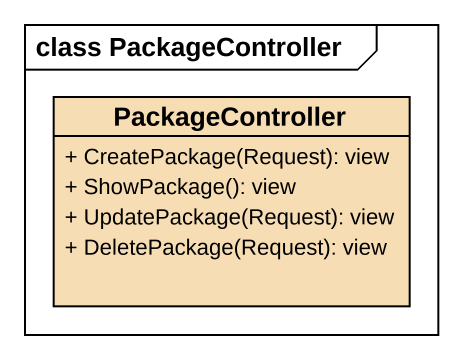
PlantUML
@startuml
mainframe class PackageController
hide circle
hide empty members
skinparam classAttributeIconSize 0
class PackageController #F7DDB4 {
  + CreatePackage(Request): view
  + ShowPackage(): view
  + UpdatePackage(Request): view
  + DeletePackage(Request): view
}
@enduml
